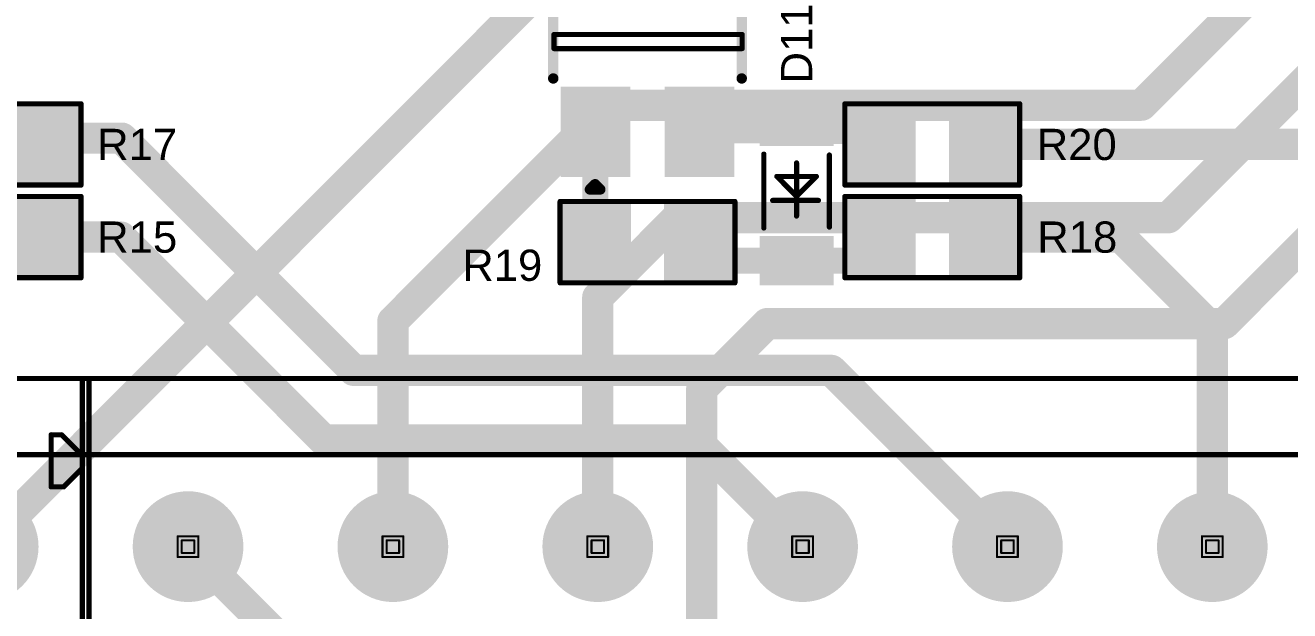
# Model space of a CAD drawing. Header units: inches. Extents: x 29 to 267, y 155 to 337.
# Drawn here: x 88.67 to 119.53, y 193.43 to 207.7 of the extents above; entities that cross this region are included whole.
import ezdxf

# ---------------------------------------------------------------- set-up
doc = ezdxf.new("R2010")
doc.units = ezdxf.units.IN
for name, color, linetype in [('Board Outline', 216, 'Continuous'), ('Bottom Layer', 5, 'Continuous'), ('Bottom Solder', 6, 'Continuous'), ('Drill Drawing', 1, 'Continuous'), ('Multi-Layer', 9, 'Continuous'), ('Pad Holes', 156, 'Continuous'), ('Top Layer', 1, 'Continuous'), ('Top Overlay', 2, 'Continuous'), ('Top Paste', 8, 'Continuous'), ('Top Solder', 216, 'Continuous')]:
    doc.layers.add(name, color=color, linetype=linetype)
doc.styles.add('Arial', font='', dxfattribs={"height": 0.2})
doc.styles.get('Arial').set_extended_font_data('Arial')

# ---------------------------------------------------------------- blocks, each defined once
blk = doc.blocks.new('SFH6156_2_11')
at = {"layer": 'Top Layer'}
for points in [[(-5.55, 2.02), (-3.55, 2.02), (-3.55, 0.52), (-5.55, 0.52)], [(3.55, 2.02), (5.55, 2.02), (5.55, 0.52), (3.55, 0.52)], [(-5.55, -0.52), (-3.55, -0.52), (-3.55, -2.02), (-5.55, -2.02)], [(3.55, -0.52), (5.55, -0.52), (5.55, -2.02), (3.55, -2.02)]]:
    blk.add_hatch(color=1, dxfattribs=at).paths.add_polyline_path(points)
at = {"layer": 'Top Paste'}
for points in [[(-5.55, 2.02), (-3.55, 2.02), (-3.55, 0.52), (-5.55, 0.52)], [(3.55, 2.02), (5.55, 2.02), (5.55, 0.52), (3.55, 0.52)], [(-5.55, -0.52), (-3.55, -0.52), (-3.55, -2.02), (-5.55, -2.02)], [(3.55, -0.52), (5.55, -0.52), (5.55, -2.02), (3.55, -2.02)]]:
    blk.add_hatch(color=8, dxfattribs=at).paths.add_polyline_path(points)
at = {"layer": 'Top Solder'}
for points in [[(-5.652, 2.122), (-3.448, 2.122), (-3.448, 0.418), (-5.652, 0.418)], [(3.448, 2.122), (5.652, 2.122), (5.652, 0.418), (3.448, 0.418)], [(-5.652, -0.418), (-3.448, -0.418), (-3.448, -2.122), (-5.652, -2.122)], [(3.448, -0.418), (5.652, -0.418), (5.652, -2.122), (3.448, -2.122)]]:
    blk.add_hatch(color=216, dxfattribs=at).paths.add_polyline_path(points)
at = {"layer": 'Top Overlay'}
for points in [[(-3.25, 2.3, 0.254, 0.254, 0), (3.25, 2.3, 0.254, 0.254, 0)], [(-5.956, 1.406, 0.254, 0.254, 0), (-5.829, 1.279, 0.254, 0.254, 0)], [(-5.956, 1.406, 0.254, 0.254, 0), (-5.956, 1.152, 0.254, 0.254, 0)], [(-5.829, 1.279, 0.254, 0.254, 0), (-5.956, 1.152, 0.254, 0.254, 0)], [(-3.25, -2.3, 0.254, 0.254, 0), (3.25, -2.3, 0.254, 0.254, 0)]]:
    blk.add_lwpolyline(points, format="xyseb", dxfattribs=at)
for points in [[(-3.314, 2.3, 0.127, 0.127, 1), (-3.187, 2.3, 0.127, 0.127, 1)], [(3.186, 2.3, 0.127, 0.127, 1), (3.313, 2.3, 0.127, 0.127, 1)], [(-6.02, 1.406, 0.127, 0.127, 1), (-5.893, 1.406, 0.127, 0.127, 1)], [(-6.02, 1.406, 0.127, 0.127, 1), (-5.893, 1.406, 0.127, 0.127, 1)], [(-6.02, 1.152, 0.127, 0.127, 1), (-5.893, 1.152, 0.127, 0.127, 1)], [(-6.02, 1.152, 0.127, 0.127, 1), (-5.893, 1.152, 0.127, 0.127, 1)], [(-5.893, 1.279, 0.127, 0.127, 1), (-5.766, 1.279, 0.127, 0.127, 1)], [(-5.893, 1.279, 0.127, 0.127, 1), (-5.766, 1.279, 0.127, 0.127, 1)], [(-3.314, -2.3, 0.127, 0.127, 1), (-3.187, -2.3, 0.127, 0.127, 1)], [(3.186, -2.3, 0.127, 0.127, 1), (3.313, -2.3, 0.127, 0.127, 1)]]:
    blk.add_lwpolyline(points, format="xyseb", close=True, dxfattribs=at)
blk = doc.blocks.new('R___1206_36')
at = {"layer": 'Top Layer'}
for points in [[(-2.032, 0.889), (-0.508, 0.889), (-0.508, -0.889), (-2.032, -0.889)], [(0.508, 0.889), (2.032, 0.889), (2.032, -0.889), (0.508, -0.889)]]:
    blk.add_hatch(color=1, dxfattribs=at).paths.add_polyline_path(points)
at = {"layer": 'Top Paste'}
for points in [[(-2.032, 0.889), (-0.508, 0.889), (-0.508, -0.889), (-2.032, -0.889)], [(0.508, 0.889), (2.032, 0.889), (2.032, -0.889), (0.508, -0.889)]]:
    blk.add_hatch(color=8, dxfattribs=at).paths.add_polyline_path(points)
at = {"layer": 'Top Solder'}
for points in [[(-2.1336, 0.9906), (-0.4064, 0.9906), (-0.4064, -0.9906), (-2.1336, -0.9906)], [(0.4064, 0.9906), (2.1336, 0.9906), (2.1336, -0.9906), (0.4064, -0.9906)]]:
    blk.add_hatch(color=216, dxfattribs=at).paths.add_polyline_path(points)
at = {"layer": 'Top Overlay'}
for points in [[(-2.1336, -0.9906, 0.127, 0.127, 0), (-2.1336, 0.9906, 0.127, 0.127, 0)], [(-2.1336, 0.9906, 0.127, 0.127, 0), (2.1336, 0.9906, 0.127, 0.127, 0)], [(2.1336, -0.9906, 0.127, 0.127, 0), (2.1336, 0.9906, 0.127, 0.127, 0)], [(-2.1336, -0.9906, 0.127, 0.127, 0), (2.1336, -0.9906, 0.127, 0.127, 0)]]:
    blk.add_lwpolyline(points, format="xyseb", dxfattribs=at)
for points in [[(-2.16535, 0.9906, 0.0635, 0.0635, 1), (-2.10185, 0.9906, 0.0635, 0.0635, 1)], [(-2.16535, 0.9906, 0.0635, 0.0635, 1), (-2.10185, 0.9906, 0.0635, 0.0635, 1)], [(2.10185, 0.9906, 0.0635, 0.0635, 1), (2.16535, 0.9906, 0.0635, 0.0635, 1)], [(2.10185, 0.9906, 0.0635, 0.0635, 1), (2.16535, 0.9906, 0.0635, 0.0635, 1)], [(-2.16535, -0.9906, 0.0635, 0.0635, 1), (-2.10185, -0.9906, 0.0635, 0.0635, 1)], [(-2.16535, -0.9906, 0.0635, 0.0635, 1), (-2.10185, -0.9906, 0.0635, 0.0635, 1)], [(2.10185, -0.9906, 0.0635, 0.0635, 1), (2.16535, -0.9906, 0.0635, 0.0635, 1)], [(2.10185, -0.9906, 0.0635, 0.0635, 1), (2.16535, -0.9906, 0.0635, 0.0635, 1)]]:
    blk.add_lwpolyline(points, format="xyseb", close=True, dxfattribs=at)
blk = doc.blocks.new('R___1206_37')
at = {"layer": 'Top Layer'}
for points in [[(-2.032, 0.889), (-0.508, 0.889), (-0.508, -0.889), (-2.032, -0.889)], [(0.508, 0.889), (2.032, 0.889), (2.032, -0.889), (0.508, -0.889)]]:
    blk.add_hatch(color=1, dxfattribs=at).paths.add_polyline_path(points)
at = {"layer": 'Top Paste'}
for points in [[(-2.032, 0.889), (-0.508, 0.889), (-0.508, -0.889), (-2.032, -0.889)], [(0.508, 0.889), (2.032, 0.889), (2.032, -0.889), (0.508, -0.889)]]:
    blk.add_hatch(color=8, dxfattribs=at).paths.add_polyline_path(points)
at = {"layer": 'Top Solder'}
for points in [[(-2.1336, 0.9906), (-0.4064, 0.9906), (-0.4064, -0.9906), (-2.1336, -0.9906)], [(0.4064, 0.9906), (2.1336, 0.9906), (2.1336, -0.9906), (0.4064, -0.9906)]]:
    blk.add_hatch(color=216, dxfattribs=at).paths.add_polyline_path(points)
at = {"layer": 'Top Overlay'}
for points in [[(-2.1336, 0.9906, 0.127, 0.127, 0), (-2.1336, -0.9906, 0.127, 0.127, 0)], [(2.1336, 0.9906, 0.127, 0.127, 0), (-2.1336, 0.9906, 0.127, 0.127, 0)], [(2.1336, 0.9906, 0.127, 0.127, 0), (2.1336, -0.9906, 0.127, 0.127, 0)], [(2.1336, -0.9906, 0.127, 0.127, 0), (-2.1336, -0.9906, 0.127, 0.127, 0)]]:
    blk.add_lwpolyline(points, format="xyseb", dxfattribs=at)
for points in [[(-2.16535, 0.9906, 0.0635, 0.0635, 1), (-2.10185, 0.9906, 0.0635, 0.0635, 1)], [(-2.16535, 0.9906, 0.0635, 0.0635, 1), (-2.10185, 0.9906, 0.0635, 0.0635, 1)], [(2.10185, 0.9906, 0.0635, 0.0635, 1), (2.16535, 0.9906, 0.0635, 0.0635, 1)], [(2.10185, 0.9906, 0.0635, 0.0635, 1), (2.16535, 0.9906, 0.0635, 0.0635, 1)], [(-2.16535, -0.9906, 0.0635, 0.0635, 1), (-2.10185, -0.9906, 0.0635, 0.0635, 1)], [(-2.16535, -0.9906, 0.0635, 0.0635, 1), (-2.10185, -0.9906, 0.0635, 0.0635, 1)], [(2.10185, -0.9906, 0.0635, 0.0635, 1), (2.16535, -0.9906, 0.0635, 0.0635, 1)], [(2.10185, -0.9906, 0.0635, 0.0635, 1), (2.16535, -0.9906, 0.0635, 0.0635, 1)]]:
    blk.add_lwpolyline(points, format="xyseb", close=True, dxfattribs=at)
blk = doc.blocks.new('R___1206_38')
at = {"layer": 'Top Layer'}
for points in [[(-2.032, 0.889), (-0.508, 0.889), (-0.508, -0.889), (-2.032, -0.889)], [(0.508, 0.889), (2.032, 0.889), (2.032, -0.889), (0.508, -0.889)]]:
    blk.add_hatch(color=1, dxfattribs=at).paths.add_polyline_path(points)
at = {"layer": 'Top Paste'}
for points in [[(-2.032, 0.889), (-0.508, 0.889), (-0.508, -0.889), (-2.032, -0.889)], [(0.508, 0.889), (2.032, 0.889), (2.032, -0.889), (0.508, -0.889)]]:
    blk.add_hatch(color=8, dxfattribs=at).paths.add_polyline_path(points)
at = {"layer": 'Top Solder'}
for points in [[(-2.1336, 0.9906), (-0.4064, 0.9906), (-0.4064, -0.9906), (-2.1336, -0.9906)], [(0.4064, 0.9906), (2.1336, 0.9906), (2.1336, -0.9906), (0.4064, -0.9906)]]:
    blk.add_hatch(color=216, dxfattribs=at).paths.add_polyline_path(points)
at = {"layer": 'Top Overlay'}
for points in [[(-2.1336, -0.9906, 0.127, 0.127, 0), (-2.1336, 0.9906, 0.127, 0.127, 0)], [(-2.1336, 0.9906, 0.127, 0.127, 0), (2.1336, 0.9906, 0.127, 0.127, 0)], [(2.1336, -0.9906, 0.127, 0.127, 0), (2.1336, 0.9906, 0.127, 0.127, 0)], [(-2.1336, -0.9906, 0.127, 0.127, 0), (2.1336, -0.9906, 0.127, 0.127, 0)]]:
    blk.add_lwpolyline(points, format="xyseb", dxfattribs=at)
for points in [[(-2.16535, 0.9906, 0.0635, 0.0635, 1), (-2.10185, 0.9906, 0.0635, 0.0635, 1)], [(-2.16535, 0.9906, 0.0635, 0.0635, 1), (-2.10185, 0.9906, 0.0635, 0.0635, 1)], [(2.10185, 0.9906, 0.0635, 0.0635, 1), (2.16535, 0.9906, 0.0635, 0.0635, 1)], [(2.10185, 0.9906, 0.0635, 0.0635, 1), (2.16535, 0.9906, 0.0635, 0.0635, 1)], [(-2.16535, -0.9906, 0.0635, 0.0635, 1), (-2.10185, -0.9906, 0.0635, 0.0635, 1)], [(-2.16535, -0.9906, 0.0635, 0.0635, 1), (-2.10185, -0.9906, 0.0635, 0.0635, 1)], [(2.10185, -0.9906, 0.0635, 0.0635, 1), (2.16535, -0.9906, 0.0635, 0.0635, 1)], [(2.10185, -0.9906, 0.0635, 0.0635, 1), (2.16535, -0.9906, 0.0635, 0.0635, 1)]]:
    blk.add_lwpolyline(points, format="xyseb", close=True, dxfattribs=at)
blk = doc.blocks.new('R___1206_39')
at = {"layer": 'Top Layer'}
for points in [[(-2.032, 0.889), (-0.508, 0.889), (-0.508, -0.889), (-2.032, -0.889)], [(0.508, 0.889), (2.032, 0.889), (2.032, -0.889), (0.508, -0.889)]]:
    blk.add_hatch(color=1, dxfattribs=at).paths.add_polyline_path(points)
at = {"layer": 'Top Paste'}
for points in [[(-2.032, 0.889), (-0.508, 0.889), (-0.508, -0.889), (-2.032, -0.889)], [(0.508, 0.889), (2.032, 0.889), (2.032, -0.889), (0.508, -0.889)]]:
    blk.add_hatch(color=8, dxfattribs=at).paths.add_polyline_path(points)
at = {"layer": 'Top Solder'}
for points in [[(-2.1336, 0.9906), (-0.4064, 0.9906), (-0.4064, -0.9906), (-2.1336, -0.9906)], [(0.4064, 0.9906), (2.1336, 0.9906), (2.1336, -0.9906), (0.4064, -0.9906)]]:
    blk.add_hatch(color=216, dxfattribs=at).paths.add_polyline_path(points)
at = {"layer": 'Top Overlay'}
for points in [[(-2.1336, 0.9906, 0.127, 0.127, 0), (-2.1336, -0.9906, 0.127, 0.127, 0)], [(2.1336, 0.9906, 0.127, 0.127, 0), (-2.1336, 0.9906, 0.127, 0.127, 0)], [(2.1336, 0.9906, 0.127, 0.127, 0), (2.1336, -0.9906, 0.127, 0.127, 0)], [(2.1336, -0.9906, 0.127, 0.127, 0), (-2.1336, -0.9906, 0.127, 0.127, 0)]]:
    blk.add_lwpolyline(points, format="xyseb", dxfattribs=at)
for points in [[(-2.16535, 0.9906, 0.0635, 0.0635, 1), (-2.10185, 0.9906, 0.0635, 0.0635, 1)], [(-2.16535, 0.9906, 0.0635, 0.0635, 1), (-2.10185, 0.9906, 0.0635, 0.0635, 1)], [(2.10185, 0.9906, 0.0635, 0.0635, 1), (2.16535, 0.9906, 0.0635, 0.0635, 1)], [(2.10185, 0.9906, 0.0635, 0.0635, 1), (2.16535, 0.9906, 0.0635, 0.0635, 1)], [(-2.16535, -0.9906, 0.0635, 0.0635, 1), (-2.10185, -0.9906, 0.0635, 0.0635, 1)], [(-2.16535, -0.9906, 0.0635, 0.0635, 1), (-2.10185, -0.9906, 0.0635, 0.0635, 1)], [(2.10185, -0.9906, 0.0635, 0.0635, 1), (2.16535, -0.9906, 0.0635, 0.0635, 1)], [(2.10185, -0.9906, 0.0635, 0.0635, 1), (2.16535, -0.9906, 0.0635, 0.0635, 1)]]:
    blk.add_lwpolyline(points, format="xyseb", close=True, dxfattribs=at)
blk = doc.blocks.new('R___1206_41')
at = {"layer": 'Top Layer'}
for points in [[(-2.032, 0.889), (-0.508, 0.889), (-0.508, -0.889), (-2.032, -0.889)], [(0.508, 0.889), (2.032, 0.889), (2.032, -0.889), (0.508, -0.889)]]:
    blk.add_hatch(color=1, dxfattribs=at).paths.add_polyline_path(points)
at = {"layer": 'Top Paste'}
for points in [[(-2.032, 0.889), (-0.508, 0.889), (-0.508, -0.889), (-2.032, -0.889)], [(0.508, 0.889), (2.032, 0.889), (2.032, -0.889), (0.508, -0.889)]]:
    blk.add_hatch(color=8, dxfattribs=at).paths.add_polyline_path(points)
at = {"layer": 'Top Solder'}
for points in [[(-2.1336, 0.9906), (-0.4064, 0.9906), (-0.4064, -0.9906), (-2.1336, -0.9906)], [(0.4064, 0.9906), (2.1336, 0.9906), (2.1336, -0.9906), (0.4064, -0.9906)]]:
    blk.add_hatch(color=216, dxfattribs=at).paths.add_polyline_path(points)
at = {"layer": 'Top Overlay'}
for points in [[(-2.1336, 0.9906, 0.127, 0.127, 0), (-2.1336, -0.9906, 0.127, 0.127, 0)], [(2.1336, 0.9906, 0.127, 0.127, 0), (-2.1336, 0.9906, 0.127, 0.127, 0)], [(2.1336, 0.9906, 0.127, 0.127, 0), (2.1336, -0.9906, 0.127, 0.127, 0)], [(2.1336, -0.9906, 0.127, 0.127, 0), (-2.1336, -0.9906, 0.127, 0.127, 0)]]:
    blk.add_lwpolyline(points, format="xyseb", dxfattribs=at)
for points in [[(-2.16535, 0.9906, 0.0635, 0.0635, 1), (-2.10185, 0.9906, 0.0635, 0.0635, 1)], [(-2.16535, 0.9906, 0.0635, 0.0635, 1), (-2.10185, 0.9906, 0.0635, 0.0635, 1)], [(2.10185, 0.9906, 0.0635, 0.0635, 1), (2.16535, 0.9906, 0.0635, 0.0635, 1)], [(2.10185, 0.9906, 0.0635, 0.0635, 1), (2.16535, 0.9906, 0.0635, 0.0635, 1)], [(-2.16535, -0.9906, 0.0635, 0.0635, 1), (-2.10185, -0.9906, 0.0635, 0.0635, 1)], [(-2.16535, -0.9906, 0.0635, 0.0635, 1), (-2.10185, -0.9906, 0.0635, 0.0635, 1)], [(2.10185, -0.9906, 0.0635, 0.0635, 1), (2.16535, -0.9906, 0.0635, 0.0635, 1)], [(2.10185, -0.9906, 0.0635, 0.0635, 1), (2.16535, -0.9906, 0.0635, 0.0635, 1)]]:
    blk.add_lwpolyline(points, format="xyseb", close=True, dxfattribs=at)
blk = doc.blocks.new('JL301_50007U02_69')
at = {"layer": 'Bottom Layer'}
h = blk.add_hatch(color=5, dxfattribs=at)
edge = h.paths.add_edge_path()
edge.add_arc((-15, 0), 1.3, 0, 360)
at = {"layer": 'Bottom Solder'}
h = blk.add_hatch(color=6, dxfattribs=at)
edge = h.paths.add_edge_path()
edge.add_arc((-15, 0), 1.351, 0, 360)
at = {"layer": 'Multi-Layer'}
h = blk.add_hatch(color=9, dxfattribs=at)
edge = h.paths.add_edge_path()
edge.add_arc((-15, 0), 1.3, 0, 360)
at = {"layer": 'Top Layer'}
h = blk.add_hatch(color=1, dxfattribs=at)
edge = h.paths.add_edge_path()
edge.add_arc((-15, 0), 1.3, 0, 360)
at = {"layer": 'Top Solder'}
h = blk.add_hatch(color=216, dxfattribs=at)
edge = h.paths.add_edge_path()
edge.add_arc((-15, 0), 1.351, 0, 360)
at = {"layer": 'Top Overlay'}
for points in [[(-17.58, 3.5, 0.127, 0.127, 0), (-17.58, -4.1, 0.127, 0.127, 0)], [(17.58, -2.244, 0.127, 0.127, 0), (-17.58, -2.244, 0.127, 0.127, 0)], [(17.58, -4.1, 0.127, 0.127, 0), (-17.58, -4.1, 0.127, 0.127, 0)]]:
    blk.add_lwpolyline(points, format="xyseb", dxfattribs=at)
for points in [[(-17.612, -2.244, 0.0635, 0.0635, 1), (-17.548, -2.244, 0.0635, 0.0635, 1)], [(-17.612, -4.1, 0.0635, 0.0635, 1), (-17.548, -4.1, 0.0635, 0.0635, 1)], [(-17.612, -4.1, 0.0635, 0.0635, 1), (-17.548, -4.1, 0.0635, 0.0635, 1)]]:
    blk.add_lwpolyline(points, format="xyseb", close=True, dxfattribs=at)
blk = doc.blocks.new('JL301_50007U02_70')
at = {"layer": 'Bottom Layer'}
h = blk.add_hatch(color=5, dxfattribs=at)
edge = h.paths.add_edge_path()
edge.add_arc((-10, 0), 1.3, 0, 360)
h = blk.add_hatch(color=5, dxfattribs=at)
edge = h.paths.add_edge_path()
edge.add_arc((-5, 0), 1.3, 0, 360)
h = blk.add_hatch(color=5, dxfattribs=at)
edge = h.paths.add_edge_path()
edge.add_arc((0, 0), 1.3, 0, 360)
h = blk.add_hatch(color=5, dxfattribs=at)
edge = h.paths.add_edge_path()
edge.add_arc((5, 0), 1.3, 0, 360)
h = blk.add_hatch(color=5, dxfattribs=at)
edge = h.paths.add_edge_path()
edge.add_arc((10, 0), 1.3, 0, 360)
h = blk.add_hatch(color=5, dxfattribs=at)
edge = h.paths.add_edge_path()
edge.add_arc((15, 0), 1.3, 0, 360)
at = {"layer": 'Bottom Solder'}
h = blk.add_hatch(color=6, dxfattribs=at)
edge = h.paths.add_edge_path()
edge.add_arc((-10, 0), 1.351, 0, 360)
h = blk.add_hatch(color=6, dxfattribs=at)
edge = h.paths.add_edge_path()
edge.add_arc((-5, 0), 1.351, 0, 360)
h = blk.add_hatch(color=6, dxfattribs=at)
edge = h.paths.add_edge_path()
edge.add_arc((0, 0), 1.351, 0, 360)
h = blk.add_hatch(color=6, dxfattribs=at)
edge = h.paths.add_edge_path()
edge.add_arc((5, 0), 1.351, 0, 360)
h = blk.add_hatch(color=6, dxfattribs=at)
edge = h.paths.add_edge_path()
edge.add_arc((10, 0), 1.351, 0, 360)
h = blk.add_hatch(color=6, dxfattribs=at)
edge = h.paths.add_edge_path()
edge.add_arc((15, 0), 1.351, 0, 360)
at = {"layer": 'Multi-Layer'}
h = blk.add_hatch(color=9, dxfattribs=at)
edge = h.paths.add_edge_path()
edge.add_arc((-10, 0), 1.3, 0, 360)
h = blk.add_hatch(color=9, dxfattribs=at)
edge = h.paths.add_edge_path()
edge.add_arc((-5, 0), 1.3, 0, 360)
h = blk.add_hatch(color=9, dxfattribs=at)
edge = h.paths.add_edge_path()
edge.add_arc((0, 0), 1.3, 0, 360)
h = blk.add_hatch(color=9, dxfattribs=at)
edge = h.paths.add_edge_path()
edge.add_arc((5, 0), 1.3, 0, 360)
h = blk.add_hatch(color=9, dxfattribs=at)
edge = h.paths.add_edge_path()
edge.add_arc((10, 0), 1.3, 0, 360)
h = blk.add_hatch(color=9, dxfattribs=at)
edge = h.paths.add_edge_path()
edge.add_arc((15, 0), 1.3, 0, 360)
at = {"layer": 'Pad Holes'}
h = blk.add_hatch(color=7, dxfattribs=at)
edge = h.paths.add_edge_path()
edge.add_arc((-10, 0), 0.8, 0, 360)
h = blk.add_hatch(color=7, dxfattribs=at)
edge = h.paths.add_edge_path()
edge.add_arc((-5, 0), 0.8, 0, 360)
h = blk.add_hatch(color=7, dxfattribs=at)
edge = h.paths.add_edge_path()
edge.add_arc((0, 0), 0.8, 0, 360)
h = blk.add_hatch(color=7, dxfattribs=at)
edge = h.paths.add_edge_path()
edge.add_arc((5, 0), 0.8, 0, 360)
h = blk.add_hatch(color=7, dxfattribs=at)
edge = h.paths.add_edge_path()
edge.add_arc((10, 0), 0.8, 0, 360)
h = blk.add_hatch(color=7, dxfattribs=at)
edge = h.paths.add_edge_path()
edge.add_arc((15, 0), 0.8, 0, 360)
at = {"layer": 'Top Layer'}
h = blk.add_hatch(color=1, dxfattribs=at)
edge = h.paths.add_edge_path()
edge.add_arc((-10, 0), 1.3, 0, 360)
h = blk.add_hatch(color=1, dxfattribs=at)
edge = h.paths.add_edge_path()
edge.add_arc((-5, 0), 1.3, 0, 360)
h = blk.add_hatch(color=1, dxfattribs=at)
edge = h.paths.add_edge_path()
edge.add_arc((0, 0), 1.3, 0, 360)
h = blk.add_hatch(color=1, dxfattribs=at)
edge = h.paths.add_edge_path()
edge.add_arc((5, 0), 1.3, 0, 360)
h = blk.add_hatch(color=1, dxfattribs=at)
edge = h.paths.add_edge_path()
edge.add_arc((10, 0), 1.3, 0, 360)
h = blk.add_hatch(color=1, dxfattribs=at)
edge = h.paths.add_edge_path()
edge.add_arc((15, 0), 1.3, 0, 360)
at = {"layer": 'Top Solder'}
h = blk.add_hatch(color=216, dxfattribs=at)
edge = h.paths.add_edge_path()
edge.add_arc((-10, 0), 1.351, 0, 360)
h = blk.add_hatch(color=216, dxfattribs=at)
edge = h.paths.add_edge_path()
edge.add_arc((-5, 0), 1.351, 0, 360)
h = blk.add_hatch(color=216, dxfattribs=at)
edge = h.paths.add_edge_path()
edge.add_arc((0, 0), 1.351, 0, 360)
h = blk.add_hatch(color=216, dxfattribs=at)
edge = h.paths.add_edge_path()
edge.add_arc((5, 0), 1.351, 0, 360)
h = blk.add_hatch(color=216, dxfattribs=at)
edge = h.paths.add_edge_path()
edge.add_arc((10, 0), 1.351, 0, 360)
h = blk.add_hatch(color=216, dxfattribs=at)
edge = h.paths.add_edge_path()
edge.add_arc((15, 0), 1.351, 0, 360)
at = {"layer": 'Top Overlay'}
for points in [[(17.58, -4.1, 0.127, 0.127, 0), (17.58, 3.5, 0.127, 0.127, 0)], [(18.036, -1.458, 0.127, 0.127, 0), (17.58, -1.914, 0.127, 0.127, 0)], [(18.088, -1.458, 0.127, 0.127, 0), (18.036, -1.458, 0.127, 0.127, 0)], [(18.342, -1.458, 0.127, 0.127, 0), (18.088, -1.458, 0.127, 0.127, 0)], [(18.342, -1.458, 0.127, 0.127, 0), (18.342, -2.728, 0.127, 0.127, 0)], [(17.58, -2.244, 0.127, 0.127, 0), (-17.58, -2.244, 0.127, 0.127, 0)], [(18.088, -2.728, 0.127, 0.127, 0), (17.637, -2.277, 0.127, 0.127, 0)], [(18.342, -2.728, 0.127, 0.127, 0), (18.088, -2.728, 0.127, 0.127, 0)], [(17.58, -4.1, 0.127, 0.127, 0), (-17.58, -4.1, 0.127, 0.127, 0)]]:
    blk.add_lwpolyline(points, format="xyseb", dxfattribs=at)
for points in [[(18.004, -1.458, 0.0635, 0.0635, 1), (18.068, -1.458, 0.0635, 0.0635, 1)], [(18.004, -1.458, 0.0635, 0.0635, 1), (18.068, -1.458, 0.0635, 0.0635, 1)], [(18.056, -1.458, 0.0635, 0.0635, 1), (18.12, -1.458, 0.0635, 0.0635, 1)], [(18.056, -1.458, 0.0635, 0.0635, 1), (18.12, -1.458, 0.0635, 0.0635, 1)], [(18.31, -1.458, 0.0635, 0.0635, 1), (18.374, -1.458, 0.0635, 0.0635, 1)], [(18.31, -1.458, 0.0635, 0.0635, 1), (18.374, -1.458, 0.0635, 0.0635, 1)], [(17.548, -1.914, 0.0635, 0.0635, 1), (17.612, -1.914, 0.0635, 0.0635, 1)], [(17.548, -2.244, 0.0635, 0.0635, 1), (17.612, -2.244, 0.0635, 0.0635, 1)], [(17.605, -2.277, 0.0635, 0.0635, 1), (17.669, -2.277, 0.0635, 0.0635, 1)], [(18.056, -2.728, 0.0635, 0.0635, 1), (18.12, -2.728, 0.0635, 0.0635, 1)], [(18.056, -2.728, 0.0635, 0.0635, 1), (18.12, -2.728, 0.0635, 0.0635, 1)], [(18.31, -2.728, 0.0635, 0.0635, 1), (18.374, -2.728, 0.0635, 0.0635, 1)], [(18.31, -2.728, 0.0635, 0.0635, 1), (18.374, -2.728, 0.0635, 0.0635, 1)], [(17.548, -4.1, 0.0635, 0.0635, 1), (17.612, -4.1, 0.0635, 0.0635, 1)], [(17.548, -4.1, 0.0635, 0.0635, 1), (17.612, -4.1, 0.0635, 0.0635, 1)]]:
    blk.add_lwpolyline(points, format="xyseb", close=True, dxfattribs=at)
blk = doc.blocks.new('LL_34_80')
at = {"layer": 'Top Layer'}
for points in [[(-1.15, -0.85), (-2.25, -0.85), (-2.25, 0.85), (-1.15, 0.85)], [(2.25, -0.85), (1.15, -0.85), (1.15, 0.85), (2.25, 0.85)]]:
    blk.add_hatch(color=1, dxfattribs=at).paths.add_polyline_path(points)
at = {"layer": 'Top Paste'}
for points in [[(-1.15, -0.85), (-2.25, -0.85), (-2.25, 0.85), (-1.15, 0.85)], [(2.25, -0.85), (1.15, -0.85), (1.15, 0.85), (2.25, 0.85)]]:
    blk.add_hatch(color=8, dxfattribs=at).paths.add_polyline_path(points)
at = {"layer": 'Top Solder'}
for points in [[(-1.099, -0.901), (-2.301, -0.901), (-2.301, 0.901), (-1.099, 0.901)], [(2.301, -0.901), (1.099, -0.901), (1.099, 0.901), (2.301, 0.901)]]:
    blk.add_hatch(color=216, dxfattribs=at).paths.add_polyline_path(points)
at = {"layer": 'Top Overlay'}
for points in [[(-0.9, 0.8, 0.127, 0.127, 0), (0.9, 0.8, 0.127, 0.127, 0)], [(-0.229, 0.584, 0.127, 0.127, 0), (-0.229, -0.533, 0.127, 0.127, 0)], [(0.356, 0.483, 0.127, 0.127, 0), (-0.127, 0, 0.127, 0.127, 0)], [(0.356, 0.483, 0.127, 0.127, 0), (0.356, -0.483, 0.127, 0.127, 0)], [(-0.61, 0, 0.127, 0.127, 0), (0.686, 0, 0.127, 0.127, 0)], [(-0.102, -0.025, 0.127, 0.127, 0), (0.356, -0.483, 0.127, 0.127, 0)], [(-0.878, -0.8, 0.127, 0.127, 0), (0.878, -0.8, 0.127, 0.127, 0)]]:
    blk.add_lwpolyline(points, format="xyseb", dxfattribs=at)
for points in [[(-0.932, 0.8, 0.0635, 0.0635, 1), (-0.868, 0.8, 0.0635, 0.0635, 1)], [(-0.26, 0.584, 0.0635, 0.0635, 1), (-0.197, 0.584, 0.0635, 0.0635, 1)], [(0.868, 0.8, 0.0635, 0.0635, 1), (0.932, 0.8, 0.0635, 0.0635, 1)], [(0.324, 0.483, 0.0635, 0.0635, 1), (0.387, 0.483, 0.0635, 0.0635, 1)], [(0.324, 0.483, 0.0635, 0.0635, 1), (0.387, 0.483, 0.0635, 0.0635, 1)], [(-0.641, 0, 0.0635, 0.0635, 1), (-0.578, 0, 0.0635, 0.0635, 1)], [(-0.159, 0, 0.0635, 0.0635, 1), (-0.095, 0, 0.0635, 0.0635, 1)], [(-0.133, -0.025, 0.0635, 0.0635, 1), (-0.07, -0.025, 0.0635, 0.0635, 1)], [(0.654, 0, 0.0635, 0.0635, 1), (0.718, 0, 0.0635, 0.0635, 1)], [(-0.26, -0.533, 0.0635, 0.0635, 1), (-0.197, -0.533, 0.0635, 0.0635, 1)], [(0.324, -0.483, 0.0635, 0.0635, 1), (0.387, -0.483, 0.0635, 0.0635, 1)], [(0.324, -0.483, 0.0635, 0.0635, 1), (0.387, -0.483, 0.0635, 0.0635, 1)], [(-0.91, -0.8, 0.0635, 0.0635, 1), (-0.846, -0.8, 0.0635, 0.0635, 1)], [(0.846, -0.8, 0.0635, 0.0635, 1), (0.91, -0.8, 0.0635, 0.0635, 1)]]:
    blk.add_lwpolyline(points, format="xyseb", close=True, dxfattribs=at)

msp = doc.modelspace()

# ---------------------------------------------------------------- linework, layer by layer
at = {"layer": 'Board Outline'}
for points in [[(55.145, 191.491, 0.254, 0.254, -2.452185), (125.145, 191.491, 0.254, 0.254, 0)], [(101.576, 207.48, 0.127, 0.127, 0), (106.17, 207.48, 0.127, 0.127, 0)], [(101.576, 207.137, 0.127, 0.127, 0), (101.576, 207.48, 0.127, 0.127, 0)], [(106.17, 207.137, 0.127, 0.127, 0), (106.17, 207.48, 0.127, 0.127, 0)], [(101.576, 207.137, 0.127, 0.127, 0), (106.17, 207.137, 0.127, 0.127, 0)]]:
    msp.add_lwpolyline(points, format="xyseb", dxfattribs=at)
for points in [[(101.544, 207.48, 0.0635, 0.0635, 1), (101.608, 207.48, 0.0635, 0.0635, 1)], [(101.544, 207.48, 0.0635, 0.0635, 1), (101.608, 207.48, 0.0635, 0.0635, 1)], [(106.138, 207.48, 0.0635, 0.0635, 1), (106.201, 207.48, 0.0635, 0.0635, 1)], [(106.138, 207.48, 0.0635, 0.0635, 1), (106.201, 207.48, 0.0635, 0.0635, 1)], [(101.544, 207.137, 0.0635, 0.0635, 1), (101.608, 207.137, 0.0635, 0.0635, 1)], [(101.544, 207.137, 0.0635, 0.0635, 1), (101.608, 207.137, 0.0635, 0.0635, 1)], [(106.138, 207.137, 0.0635, 0.0635, 1), (106.201, 207.137, 0.0635, 0.0635, 1)], [(106.138, 207.137, 0.0635, 0.0635, 1), (106.201, 207.137, 0.0635, 0.0635, 1)]]:
    msp.add_lwpolyline(points, format="xyseb", close=True, dxfattribs=at)
at = {"layer": 'Bottom Layer'}
for points in [[(115.917, 205.756, 0.762, 0.762, 0), (126.188, 216.027, 0.762, 0.762, 0)], [(116.568, 203.011, 0.762, 0.762, 0), (124.885, 211.328, 0.762, 0.762, 0)], [(117.939, 200.431, 0.762, 0.762, 0), (126.393, 208.885, 0.762, 0.762, 0)], [(87.645, 194.991, 0.762, 0.762, 0), (101.173, 208.519, 0.762, 0.762, 0)], [(97.645, 200.489, 0.762, 0.762, 0), (102.911, 205.756, 0.762, 0.762, 0)], [(102.911, 205.756, 0.762, 0.762, 0), (115.917, 205.756, 0.762, 0.762, 0)], [(102.645, 201.07, 0.762, 0.762, 0), (104.586, 203.011, 0.762, 0.762, 0)], [(104.586, 203.011, 0.762, 0.762, 0), (116.568, 203.011, 0.762, 0.762, 0)], [(102.645, 194.991, 0.762, 0.762, 0), (102.645, 201.07, 0.762, 0.762, 0)], [(97.645, 194.991, 0.762, 0.762, 0), (97.645, 200.489, 0.762, 0.762, 0)], [(105.181, 198.831, 0.762, 0.762, 0), (106.782, 200.431, 0.762, 0.762, 0)], [(106.782, 200.431, 0.762, 0.762, 0), (117.939, 200.431, 0.762, 0.762, 0)], [(105.181, 192.676, 0.762, 0.762, 0), (105.181, 198.831, 0.762, 0.762, 0)], [(92.645, 194.991, 0.762, 0.762, 0), (96.196, 191.439, 0.762, 0.762, 0)]]:
    msp.add_lwpolyline(points, format="xyseb", dxfattribs=at)
for points in [[(102.721, 205.756, 0.381, 0.381, 1), (103.102, 205.756, 0.381, 0.381, 1)], [(102.721, 205.756, 0.381, 0.381, 1), (103.102, 205.756, 0.381, 0.381, 1)], [(115.726, 205.756, 0.381, 0.381, 1), (116.107, 205.756, 0.381, 0.381, 1)], [(115.726, 205.756, 0.381, 0.381, 1), (116.107, 205.756, 0.381, 0.381, 1)], [(104.395, 203.011, 0.381, 0.381, 1), (104.776, 203.011, 0.381, 0.381, 1)], [(104.395, 203.011, 0.381, 0.381, 1), (104.776, 203.011, 0.381, 0.381, 1)], [(116.378, 203.011, 0.381, 0.381, 1), (116.759, 203.011, 0.381, 0.381, 1)], [(116.378, 203.011, 0.381, 0.381, 1), (116.759, 203.011, 0.381, 0.381, 1)], [(102.454, 201.07, 0.381, 0.381, 1), (102.835, 201.07, 0.381, 0.381, 1)], [(102.454, 201.07, 0.381, 0.381, 1), (102.835, 201.07, 0.381, 0.381, 1)], [(97.454, 200.489, 0.381, 0.381, 1), (97.835, 200.489, 0.381, 0.381, 1)], [(97.454, 200.489, 0.381, 0.381, 1), (97.835, 200.489, 0.381, 0.381, 1)], [(106.591, 200.431, 0.381, 0.381, 1), (106.972, 200.431, 0.381, 0.381, 1)], [(106.591, 200.431, 0.381, 0.381, 1), (106.972, 200.431, 0.381, 0.381, 1)], [(117.749, 200.431, 0.381, 0.381, 1), (118.13, 200.431, 0.381, 0.381, 1)], [(117.749, 200.431, 0.381, 0.381, 1), (118.13, 200.431, 0.381, 0.381, 1)], [(104.991, 198.831, 0.381, 0.381, 1), (105.372, 198.831, 0.381, 0.381, 1)], [(104.991, 198.831, 0.381, 0.381, 1), (105.372, 198.831, 0.381, 0.381, 1)], [(92.454, 194.991, 0.381, 0.381, 1), (92.835, 194.991, 0.381, 0.381, 1)], [(97.454, 194.991, 0.381, 0.381, 1), (97.835, 194.991, 0.381, 0.381, 1)], [(102.454, 194.991, 0.381, 0.381, 1), (102.835, 194.991, 0.381, 0.381, 1)]]:
    msp.add_lwpolyline(points, format="xyseb", close=True, dxfattribs=at)
at = {"layer": 'Drill Drawing'}
for points in [[(92.391, 195.245, 0.0508, 0.0508, 0), (92.899, 195.245, 0.0508, 0.0508, 0)], [(92.391, 194.737, 0.0508, 0.0508, 0), (92.391, 195.245, 0.0508, 0.0508, 0)], [(92.492, 195.143, 0.0508, 0.0508, 0), (92.797, 195.143, 0.0508, 0.0508, 0)], [(92.492, 194.838, 0.0508, 0.0508, 0), (92.492, 195.143, 0.0508, 0.0508, 0)], [(92.797, 194.838, 0.0508, 0.0508, 0), (92.797, 195.143, 0.0508, 0.0508, 0)], [(92.899, 194.737, 0.0508, 0.0508, 0), (92.899, 195.245, 0.0508, 0.0508, 0)], [(97.391, 195.245, 0.0508, 0.0508, 0), (97.899, 195.245, 0.0508, 0.0508, 0)], [(97.391, 194.737, 0.0508, 0.0508, 0), (97.391, 195.245, 0.0508, 0.0508, 0)], [(97.492, 195.143, 0.0508, 0.0508, 0), (97.797, 195.143, 0.0508, 0.0508, 0)], [(97.492, 194.838, 0.0508, 0.0508, 0), (97.492, 195.143, 0.0508, 0.0508, 0)], [(97.797, 194.838, 0.0508, 0.0508, 0), (97.797, 195.143, 0.0508, 0.0508, 0)], [(97.899, 194.737, 0.0508, 0.0508, 0), (97.899, 195.245, 0.0508, 0.0508, 0)], [(102.391, 195.245, 0.0508, 0.0508, 0), (102.899, 195.245, 0.0508, 0.0508, 0)], [(102.391, 194.737, 0.0508, 0.0508, 0), (102.391, 195.245, 0.0508, 0.0508, 0)], [(102.492, 195.143, 0.0508, 0.0508, 0), (102.797, 195.143, 0.0508, 0.0508, 0)], [(102.492, 194.838, 0.0508, 0.0508, 0), (102.492, 195.143, 0.0508, 0.0508, 0)], [(102.797, 194.838, 0.0508, 0.0508, 0), (102.797, 195.143, 0.0508, 0.0508, 0)], [(102.899, 194.737, 0.0508, 0.0508, 0), (102.899, 195.245, 0.0508, 0.0508, 0)], [(107.391, 195.245, 0.0508, 0.0508, 0), (107.899, 195.245, 0.0508, 0.0508, 0)], [(107.391, 194.737, 0.0508, 0.0508, 0), (107.391, 195.245, 0.0508, 0.0508, 0)], [(107.492, 195.143, 0.0508, 0.0508, 0), (107.797, 195.143, 0.0508, 0.0508, 0)], [(107.492, 194.838, 0.0508, 0.0508, 0), (107.492, 195.143, 0.0508, 0.0508, 0)], [(107.797, 194.838, 0.0508, 0.0508, 0), (107.797, 195.143, 0.0508, 0.0508, 0)], [(107.899, 194.737, 0.0508, 0.0508, 0), (107.899, 195.245, 0.0508, 0.0508, 0)], [(112.391, 195.245, 0.0508, 0.0508, 0), (112.899, 195.245, 0.0508, 0.0508, 0)], [(112.391, 194.737, 0.0508, 0.0508, 0), (112.391, 195.245, 0.0508, 0.0508, 0)], [(112.492, 195.143, 0.0508, 0.0508, 0), (112.797, 195.143, 0.0508, 0.0508, 0)], [(112.492, 194.838, 0.0508, 0.0508, 0), (112.492, 195.143, 0.0508, 0.0508, 0)], [(112.797, 194.838, 0.0508, 0.0508, 0), (112.797, 195.143, 0.0508, 0.0508, 0)], [(112.899, 194.737, 0.0508, 0.0508, 0), (112.899, 195.245, 0.0508, 0.0508, 0)], [(117.391, 195.245, 0.0508, 0.0508, 0), (117.899, 195.245, 0.0508, 0.0508, 0)], [(117.391, 194.737, 0.0508, 0.0508, 0), (117.391, 195.245, 0.0508, 0.0508, 0)], [(117.492, 195.143, 0.0508, 0.0508, 0), (117.797, 195.143, 0.0508, 0.0508, 0)], [(117.492, 194.838, 0.0508, 0.0508, 0), (117.492, 195.143, 0.0508, 0.0508, 0)], [(117.797, 194.838, 0.0508, 0.0508, 0), (117.797, 195.143, 0.0508, 0.0508, 0)], [(117.899, 194.737, 0.0508, 0.0508, 0), (117.899, 195.245, 0.0508, 0.0508, 0)], [(92.391, 194.737, 0.0508, 0.0508, 0), (92.899, 194.737, 0.0508, 0.0508, 0)], [(92.492, 194.838, 0.0508, 0.0508, 0), (92.797, 194.838, 0.0508, 0.0508, 0)], [(97.391, 194.737, 0.0508, 0.0508, 0), (97.899, 194.737, 0.0508, 0.0508, 0)], [(97.492, 194.838, 0.0508, 0.0508, 0), (97.797, 194.838, 0.0508, 0.0508, 0)], [(102.391, 194.737, 0.0508, 0.0508, 0), (102.899, 194.737, 0.0508, 0.0508, 0)], [(102.492, 194.838, 0.0508, 0.0508, 0), (102.797, 194.838, 0.0508, 0.0508, 0)], [(107.391, 194.737, 0.0508, 0.0508, 0), (107.899, 194.737, 0.0508, 0.0508, 0)], [(107.492, 194.838, 0.0508, 0.0508, 0), (107.797, 194.838, 0.0508, 0.0508, 0)], [(112.391, 194.737, 0.0508, 0.0508, 0), (112.899, 194.737, 0.0508, 0.0508, 0)], [(112.492, 194.838, 0.0508, 0.0508, 0), (112.797, 194.838, 0.0508, 0.0508, 0)], [(117.391, 194.737, 0.0508, 0.0508, 0), (117.899, 194.737, 0.0508, 0.0508, 0)], [(117.492, 194.838, 0.0508, 0.0508, 0), (117.797, 194.838, 0.0508, 0.0508, 0)]]:
    msp.add_lwpolyline(points, format="xyseb", dxfattribs=at)
for points in [[(92.378, 195.245, 0.0254, 0.0254, 1), (92.403, 195.245, 0.0254, 0.0254, 1)], [(92.378, 195.245, 0.0254, 0.0254, 1), (92.403, 195.245, 0.0254, 0.0254, 1)], [(92.479, 195.143, 0.0254, 0.0254, 1), (92.505, 195.143, 0.0254, 0.0254, 1)], [(92.479, 195.143, 0.0254, 0.0254, 1), (92.505, 195.143, 0.0254, 0.0254, 1)], [(92.784, 195.143, 0.0254, 0.0254, 1), (92.81, 195.143, 0.0254, 0.0254, 1)], [(92.784, 195.143, 0.0254, 0.0254, 1), (92.81, 195.143, 0.0254, 0.0254, 1)], [(92.886, 195.245, 0.0254, 0.0254, 1), (92.911, 195.245, 0.0254, 0.0254, 1)], [(92.886, 195.245, 0.0254, 0.0254, 1), (92.911, 195.245, 0.0254, 0.0254, 1)], [(97.378, 195.245, 0.0254, 0.0254, 1), (97.403, 195.245, 0.0254, 0.0254, 1)], [(97.378, 195.245, 0.0254, 0.0254, 1), (97.403, 195.245, 0.0254, 0.0254, 1)], [(97.479, 195.143, 0.0254, 0.0254, 1), (97.505, 195.143, 0.0254, 0.0254, 1)], [(97.479, 195.143, 0.0254, 0.0254, 1), (97.505, 195.143, 0.0254, 0.0254, 1)], [(97.784, 195.143, 0.0254, 0.0254, 1), (97.81, 195.143, 0.0254, 0.0254, 1)], [(97.784, 195.143, 0.0254, 0.0254, 1), (97.81, 195.143, 0.0254, 0.0254, 1)], [(97.886, 195.245, 0.0254, 0.0254, 1), (97.911, 195.245, 0.0254, 0.0254, 1)], [(97.886, 195.245, 0.0254, 0.0254, 1), (97.911, 195.245, 0.0254, 0.0254, 1)], [(102.378, 195.245, 0.0254, 0.0254, 1), (102.403, 195.245, 0.0254, 0.0254, 1)], [(102.378, 195.245, 0.0254, 0.0254, 1), (102.403, 195.245, 0.0254, 0.0254, 1)], [(102.48, 195.143, 0.0254, 0.0254, 1), (102.505, 195.143, 0.0254, 0.0254, 1)], [(102.48, 195.143, 0.0254, 0.0254, 1), (102.505, 195.143, 0.0254, 0.0254, 1)], [(102.784, 195.143, 0.0254, 0.0254, 1), (102.81, 195.143, 0.0254, 0.0254, 1)], [(102.784, 195.143, 0.0254, 0.0254, 1), (102.81, 195.143, 0.0254, 0.0254, 1)], [(102.886, 195.245, 0.0254, 0.0254, 1), (102.911, 195.245, 0.0254, 0.0254, 1)], [(102.886, 195.245, 0.0254, 0.0254, 1), (102.911, 195.245, 0.0254, 0.0254, 1)], [(107.378, 195.245, 0.0254, 0.0254, 1), (107.403, 195.245, 0.0254, 0.0254, 1)], [(107.378, 195.245, 0.0254, 0.0254, 1), (107.403, 195.245, 0.0254, 0.0254, 1)], [(107.479, 195.143, 0.0254, 0.0254, 1), (107.505, 195.143, 0.0254, 0.0254, 1)], [(107.479, 195.143, 0.0254, 0.0254, 1), (107.505, 195.143, 0.0254, 0.0254, 1)], [(107.784, 195.143, 0.0254, 0.0254, 1), (107.81, 195.143, 0.0254, 0.0254, 1)], [(107.784, 195.143, 0.0254, 0.0254, 1), (107.81, 195.143, 0.0254, 0.0254, 1)], [(107.886, 195.245, 0.0254, 0.0254, 1), (107.911, 195.245, 0.0254, 0.0254, 1)], [(107.886, 195.245, 0.0254, 0.0254, 1), (107.911, 195.245, 0.0254, 0.0254, 1)], [(112.378, 195.245, 0.0254, 0.0254, 1), (112.403, 195.245, 0.0254, 0.0254, 1)], [(112.378, 195.245, 0.0254, 0.0254, 1), (112.403, 195.245, 0.0254, 0.0254, 1)], [(112.48, 195.143, 0.0254, 0.0254, 1), (112.505, 195.143, 0.0254, 0.0254, 1)], [(112.48, 195.143, 0.0254, 0.0254, 1), (112.505, 195.143, 0.0254, 0.0254, 1)], [(112.784, 195.143, 0.0254, 0.0254, 1), (112.81, 195.143, 0.0254, 0.0254, 1)], [(112.784, 195.143, 0.0254, 0.0254, 1), (112.81, 195.143, 0.0254, 0.0254, 1)], [(112.886, 195.245, 0.0254, 0.0254, 1), (112.911, 195.245, 0.0254, 0.0254, 1)], [(112.886, 195.245, 0.0254, 0.0254, 1), (112.911, 195.245, 0.0254, 0.0254, 1)], [(117.378, 195.245, 0.0254, 0.0254, 1), (117.403, 195.245, 0.0254, 0.0254, 1)], [(117.378, 195.245, 0.0254, 0.0254, 1), (117.403, 195.245, 0.0254, 0.0254, 1)], [(117.48, 195.143, 0.0254, 0.0254, 1), (117.505, 195.143, 0.0254, 0.0254, 1)], [(117.48, 195.143, 0.0254, 0.0254, 1), (117.505, 195.143, 0.0254, 0.0254, 1)], [(117.784, 195.143, 0.0254, 0.0254, 1), (117.81, 195.143, 0.0254, 0.0254, 1)], [(117.784, 195.143, 0.0254, 0.0254, 1), (117.81, 195.143, 0.0254, 0.0254, 1)], [(117.886, 195.245, 0.0254, 0.0254, 1), (117.911, 195.245, 0.0254, 0.0254, 1)], [(117.886, 195.245, 0.0254, 0.0254, 1), (117.911, 195.245, 0.0254, 0.0254, 1)], [(92.378, 194.737, 0.0254, 0.0254, 1), (92.403, 194.737, 0.0254, 0.0254, 1)], [(92.378, 194.737, 0.0254, 0.0254, 1), (92.403, 194.737, 0.0254, 0.0254, 1)], [(92.479, 194.838, 0.0254, 0.0254, 1), (92.505, 194.838, 0.0254, 0.0254, 1)], [(92.479, 194.838, 0.0254, 0.0254, 1), (92.505, 194.838, 0.0254, 0.0254, 1)], [(92.784, 194.838, 0.0254, 0.0254, 1), (92.81, 194.838, 0.0254, 0.0254, 1)], [(92.784, 194.838, 0.0254, 0.0254, 1), (92.81, 194.838, 0.0254, 0.0254, 1)], [(92.886, 194.737, 0.0254, 0.0254, 1), (92.911, 194.737, 0.0254, 0.0254, 1)], [(92.886, 194.737, 0.0254, 0.0254, 1), (92.911, 194.737, 0.0254, 0.0254, 1)], [(97.378, 194.737, 0.0254, 0.0254, 1), (97.403, 194.737, 0.0254, 0.0254, 1)], [(97.378, 194.737, 0.0254, 0.0254, 1), (97.403, 194.737, 0.0254, 0.0254, 1)], [(97.479, 194.838, 0.0254, 0.0254, 1), (97.505, 194.838, 0.0254, 0.0254, 1)], [(97.479, 194.838, 0.0254, 0.0254, 1), (97.505, 194.838, 0.0254, 0.0254, 1)], [(97.784, 194.838, 0.0254, 0.0254, 1), (97.81, 194.838, 0.0254, 0.0254, 1)], [(97.784, 194.838, 0.0254, 0.0254, 1), (97.81, 194.838, 0.0254, 0.0254, 1)], [(97.886, 194.737, 0.0254, 0.0254, 1), (97.911, 194.737, 0.0254, 0.0254, 1)], [(97.886, 194.737, 0.0254, 0.0254, 1), (97.911, 194.737, 0.0254, 0.0254, 1)], [(102.378, 194.737, 0.0254, 0.0254, 1), (102.403, 194.737, 0.0254, 0.0254, 1)], [(102.378, 194.737, 0.0254, 0.0254, 1), (102.403, 194.737, 0.0254, 0.0254, 1)], [(102.48, 194.838, 0.0254, 0.0254, 1), (102.505, 194.838, 0.0254, 0.0254, 1)], [(102.48, 194.838, 0.0254, 0.0254, 1), (102.505, 194.838, 0.0254, 0.0254, 1)], [(102.784, 194.838, 0.0254, 0.0254, 1), (102.81, 194.838, 0.0254, 0.0254, 1)], [(102.784, 194.838, 0.0254, 0.0254, 1), (102.81, 194.838, 0.0254, 0.0254, 1)], [(102.886, 194.737, 0.0254, 0.0254, 1), (102.911, 194.737, 0.0254, 0.0254, 1)], [(102.886, 194.737, 0.0254, 0.0254, 1), (102.911, 194.737, 0.0254, 0.0254, 1)], [(107.378, 194.737, 0.0254, 0.0254, 1), (107.403, 194.737, 0.0254, 0.0254, 1)], [(107.378, 194.737, 0.0254, 0.0254, 1), (107.403, 194.737, 0.0254, 0.0254, 1)], [(107.479, 194.838, 0.0254, 0.0254, 1), (107.505, 194.838, 0.0254, 0.0254, 1)], [(107.479, 194.838, 0.0254, 0.0254, 1), (107.505, 194.838, 0.0254, 0.0254, 1)], [(107.784, 194.838, 0.0254, 0.0254, 1), (107.81, 194.838, 0.0254, 0.0254, 1)], [(107.784, 194.838, 0.0254, 0.0254, 1), (107.81, 194.838, 0.0254, 0.0254, 1)], [(107.886, 194.737, 0.0254, 0.0254, 1), (107.911, 194.737, 0.0254, 0.0254, 1)], [(107.886, 194.737, 0.0254, 0.0254, 1), (107.911, 194.737, 0.0254, 0.0254, 1)], [(112.378, 194.737, 0.0254, 0.0254, 1), (112.403, 194.737, 0.0254, 0.0254, 1)], [(112.378, 194.737, 0.0254, 0.0254, 1), (112.403, 194.737, 0.0254, 0.0254, 1)], [(112.48, 194.838, 0.0254, 0.0254, 1), (112.505, 194.838, 0.0254, 0.0254, 1)], [(112.48, 194.838, 0.0254, 0.0254, 1), (112.505, 194.838, 0.0254, 0.0254, 1)], [(112.784, 194.838, 0.0254, 0.0254, 1), (112.81, 194.838, 0.0254, 0.0254, 1)], [(112.784, 194.838, 0.0254, 0.0254, 1), (112.81, 194.838, 0.0254, 0.0254, 1)], [(112.886, 194.737, 0.0254, 0.0254, 1), (112.911, 194.737, 0.0254, 0.0254, 1)], [(112.886, 194.737, 0.0254, 0.0254, 1), (112.911, 194.737, 0.0254, 0.0254, 1)], [(117.378, 194.737, 0.0254, 0.0254, 1), (117.403, 194.737, 0.0254, 0.0254, 1)], [(117.378, 194.737, 0.0254, 0.0254, 1), (117.403, 194.737, 0.0254, 0.0254, 1)], [(117.48, 194.838, 0.0254, 0.0254, 1), (117.505, 194.838, 0.0254, 0.0254, 1)], [(117.48, 194.838, 0.0254, 0.0254, 1), (117.505, 194.838, 0.0254, 0.0254, 1)], [(117.784, 194.838, 0.0254, 0.0254, 1), (117.81, 194.838, 0.0254, 0.0254, 1)], [(117.784, 194.838, 0.0254, 0.0254, 1), (117.81, 194.838, 0.0254, 0.0254, 1)], [(117.886, 194.737, 0.0254, 0.0254, 1), (117.911, 194.737, 0.0254, 0.0254, 1)], [(117.886, 194.737, 0.0254, 0.0254, 1), (117.911, 194.737, 0.0254, 0.0254, 1)]]:
    msp.add_lwpolyline(points, format="xyseb", close=True, dxfattribs=at)
at = {"layer": 'Multi-Layer'}
for p, q in [((101.576, 207.137), (101.576, 207.48)), ((101.576, 207.48), (106.17, 207.48)), ((106.17, 207.48), (106.17, 207.137)), ((106.17, 207.137), (101.576, 207.137))]:
    msp.add_line(p, q, dxfattribs=at)
at = {"layer": 'Top Layer'}
for points in [[(102.589, 202.416, 0.635, 0.635, 0), (102.589, 205.363, 0.635, 0.635, 0)], [(105.129, 205.363, 0.635, 0.635, 0), (105.349, 205.142, 0.635, 0.635, 0)], [(107.321, 205.142, 0.635, 0.635, 0), (107.542, 205.363, 0.635, 0.635, 0)], [(107.542, 205.363, 0.635, 0.635, 0), (107.774, 205.13, 0.635, 0.635, 0)], [(89.169, 204.8, 0.762, 0.762, 0), (89.321, 204.953, 0.762, 0.762, 0)], [(89.321, 204.953, 0.762, 0.762, 0), (91.027, 204.953, 0.762, 0.762, 0)], [(91.027, 204.953, 0.762, 0.762, 0), (96.691, 199.289, 0.762, 0.762, 0)], [(105.349, 205.142, 0.635, 0.635, 0), (107.321, 205.142, 0.635, 0.635, 0)], [(107.774, 205.13, 0.635, 0.635, 0), (109.269, 205.13, 0.635, 0.635, 0)], [(109.269, 205.13, 0.635, 0.635, 0), (109.599, 204.8, 0.635, 0.635, 0)], [(112.08, 204.8, 0.762, 0.762, 0), (120.167, 204.8, 0.762, 0.762, 0)], [(89.169, 202.54, 0.762, 0.762, 0), (91.008, 202.54, 0.762, 0.762, 0)], [(91.008, 202.54, 0.762, 0.762, 0), (95.958, 197.59, 0.762, 0.762, 0)], [(109.091, 201.963, 0.635, 0.635, 0), (109.599, 202.471, 0.635, 0.635, 0)], [(109.599, 202.471, 0.635, 0.635, 0), (109.599, 202.54, 0.635, 0.635, 0)], [(112.08, 202.54, 0.762, 0.762, 0), (115.415, 202.54, 0.762, 0.762, 0)], [(115.415, 202.54, 0.762, 0.762, 0), (117.645, 200.31, 0.762, 0.762, 0)], [(105.129, 202.416, 0.635, 0.635, 0), (105.582, 201.963, 0.635, 0.635, 0)], [(105.582, 201.963, 0.635, 0.635, 0), (109.091, 201.963, 0.635, 0.635, 0)], [(117.645, 194.991, 0.762, 0.762, 0), (117.645, 200.31, 0.762, 0.762, 0)], [(96.691, 199.289, 0.762, 0.762, 0), (108.346, 199.289, 0.762, 0.762, 0)], [(108.346, 199.289, 0.762, 0.762, 0), (112.645, 194.991, 0.762, 0.762, 0)], [(95.958, 197.59, 0.762, 0.762, 0), (105.045, 197.59, 0.762, 0.762, 0)], [(105.045, 197.59, 0.762, 0.762, 0), (107.645, 194.991, 0.762, 0.762, 0)]]:
    msp.add_lwpolyline(points, format="xyseb", dxfattribs=at)
for points in [[(102.43, 205.363, 0.318, 0.318, 1), (102.748, 205.363, 0.318, 0.318, 1)], [(104.97, 205.363, 0.318, 0.318, 1), (105.288, 205.363, 0.318, 0.318, 1)], [(107.383, 205.363, 0.318, 0.318, 1), (107.701, 205.363, 0.318, 0.318, 1)], [(107.383, 205.363, 0.318, 0.318, 1), (107.701, 205.363, 0.318, 0.318, 1)], [(89.131, 204.953, 0.381, 0.381, 1), (89.512, 204.953, 0.381, 0.381, 1)], [(89.131, 204.953, 0.381, 0.381, 1), (89.512, 204.953, 0.381, 0.381, 1)], [(90.837, 204.953, 0.381, 0.381, 1), (91.218, 204.953, 0.381, 0.381, 1)], [(90.837, 204.953, 0.381, 0.381, 1), (91.218, 204.953, 0.381, 0.381, 1)], [(105.191, 205.142, 0.318, 0.318, 1), (105.508, 205.142, 0.318, 0.318, 1)], [(105.191, 205.142, 0.318, 0.318, 1), (105.508, 205.142, 0.318, 0.318, 1)], [(107.163, 205.142, 0.318, 0.318, 1), (107.48, 205.142, 0.318, 0.318, 1)], [(107.163, 205.142, 0.318, 0.318, 1), (107.48, 205.142, 0.318, 0.318, 1)], [(107.616, 205.13, 0.318, 0.318, 1), (107.933, 205.13, 0.318, 0.318, 1)], [(107.616, 205.13, 0.318, 0.318, 1), (107.933, 205.13, 0.318, 0.318, 1)], [(109.111, 205.13, 0.318, 0.318, 1), (109.428, 205.13, 0.318, 0.318, 1)], [(109.111, 205.13, 0.318, 0.318, 1), (109.428, 205.13, 0.318, 0.318, 1)], [(88.978, 204.8, 0.381, 0.381, 1), (89.359, 204.8, 0.381, 0.381, 1)], [(109.441, 204.8, 0.318, 0.318, 1), (109.758, 204.8, 0.318, 0.318, 1)], [(111.89, 204.8, 0.381, 0.381, 1), (112.271, 204.8, 0.381, 0.381, 1)], [(88.978, 202.54, 0.381, 0.381, 1), (89.359, 202.54, 0.381, 0.381, 1)], [(90.818, 202.54, 0.381, 0.381, 1), (91.199, 202.54, 0.381, 0.381, 1)], [(90.818, 202.54, 0.381, 0.381, 1), (91.199, 202.54, 0.381, 0.381, 1)], [(109.441, 202.54, 0.318, 0.318, 1), (109.758, 202.54, 0.318, 0.318, 1)], [(109.441, 202.471, 0.318, 0.318, 1), (109.758, 202.471, 0.318, 0.318, 1)], [(109.441, 202.471, 0.318, 0.318, 1), (109.758, 202.471, 0.318, 0.318, 1)], [(111.89, 202.54, 0.381, 0.381, 1), (112.271, 202.54, 0.381, 0.381, 1)], [(115.225, 202.54, 0.381, 0.381, 1), (115.606, 202.54, 0.381, 0.381, 1)], [(115.225, 202.54, 0.381, 0.381, 1), (115.606, 202.54, 0.381, 0.381, 1)], [(102.43, 202.416, 0.318, 0.318, 1), (102.748, 202.416, 0.318, 0.318, 1)], [(104.97, 202.416, 0.318, 0.318, 1), (105.288, 202.416, 0.318, 0.318, 1)], [(105.424, 201.963, 0.318, 0.318, 1), (105.741, 201.963, 0.318, 0.318, 1)], [(105.424, 201.963, 0.318, 0.318, 1), (105.741, 201.963, 0.318, 0.318, 1)], [(108.933, 201.963, 0.318, 0.318, 1), (109.25, 201.963, 0.318, 0.318, 1)], [(108.933, 201.963, 0.318, 0.318, 1), (109.25, 201.963, 0.318, 0.318, 1)], [(117.454, 200.31, 0.381, 0.381, 1), (117.835, 200.31, 0.381, 0.381, 1)], [(117.454, 200.31, 0.381, 0.381, 1), (117.835, 200.31, 0.381, 0.381, 1)], [(96.5, 199.289, 0.381, 0.381, 1), (96.881, 199.289, 0.381, 0.381, 1)], [(96.5, 199.289, 0.381, 0.381, 1), (96.881, 199.289, 0.381, 0.381, 1)], [(108.156, 199.289, 0.381, 0.381, 1), (108.537, 199.289, 0.381, 0.381, 1)], [(108.156, 199.289, 0.381, 0.381, 1), (108.537, 199.289, 0.381, 0.381, 1)], [(95.767, 197.59, 0.381, 0.381, 1), (96.148, 197.59, 0.381, 0.381, 1)], [(95.767, 197.59, 0.381, 0.381, 1), (96.148, 197.59, 0.381, 0.381, 1)], [(104.855, 197.59, 0.381, 0.381, 1), (105.236, 197.59, 0.381, 0.381, 1)], [(104.855, 197.59, 0.381, 0.381, 1), (105.236, 197.59, 0.381, 0.381, 1)], [(107.454, 194.991, 0.381, 0.381, 1), (107.835, 194.991, 0.381, 0.381, 1)], [(112.454, 194.991, 0.381, 0.381, 1), (112.835, 194.991, 0.381, 0.381, 1)], [(117.454, 194.991, 0.381, 0.381, 1), (117.835, 194.991, 0.381, 0.381, 1)]]:
    msp.add_lwpolyline(points, format="xyseb", close=True, dxfattribs=at)

# ---------------------------------------------------------------- block references
for name, p, rotation in [('SFH6156_2_11', (103.859, 209.659), 90), ('R___1206_39', (87.899, 204.8), 180), ('LL_34_80', (107.498, 203.663), 90), ('R___1206_41', (87.899, 202.54), 180), ('R___1206_37', (103.859, 202.416), 180), ('JL301_50007U02_69', (72.645, 194.991), 180), ('JL301_50007U02_70', (107.645, 194.991), 180)]:
    msp.add_blockref(name, p, dxfattribs=dict(rotation=rotation))
for name, p in [('R___1206_36', (110.81, 204.8)), ('R___1206_38', (110.81, 202.54))]:
    msp.add_blockref(name, p)

# ---------------------------------------------------------------- texts
at = {"layer": 'Top Overlay', "style": 'Arial'}
msp.add_text('D11', height=0.762, rotation=90, dxfattribs=at).set_placement((107.879, 206.286))
for s, p in [('R17', (90.427, 204.419)), ('R20', (113.359, 204.419)), ('R15', (90.427, 202.159)), ('R18', (113.372, 202.159)), ('R19', (99.338, 201.472))]:
    msp.add_text(s, height=0.762, dxfattribs=at).set_placement(p)

doc.saveas('drawing.dxf')
